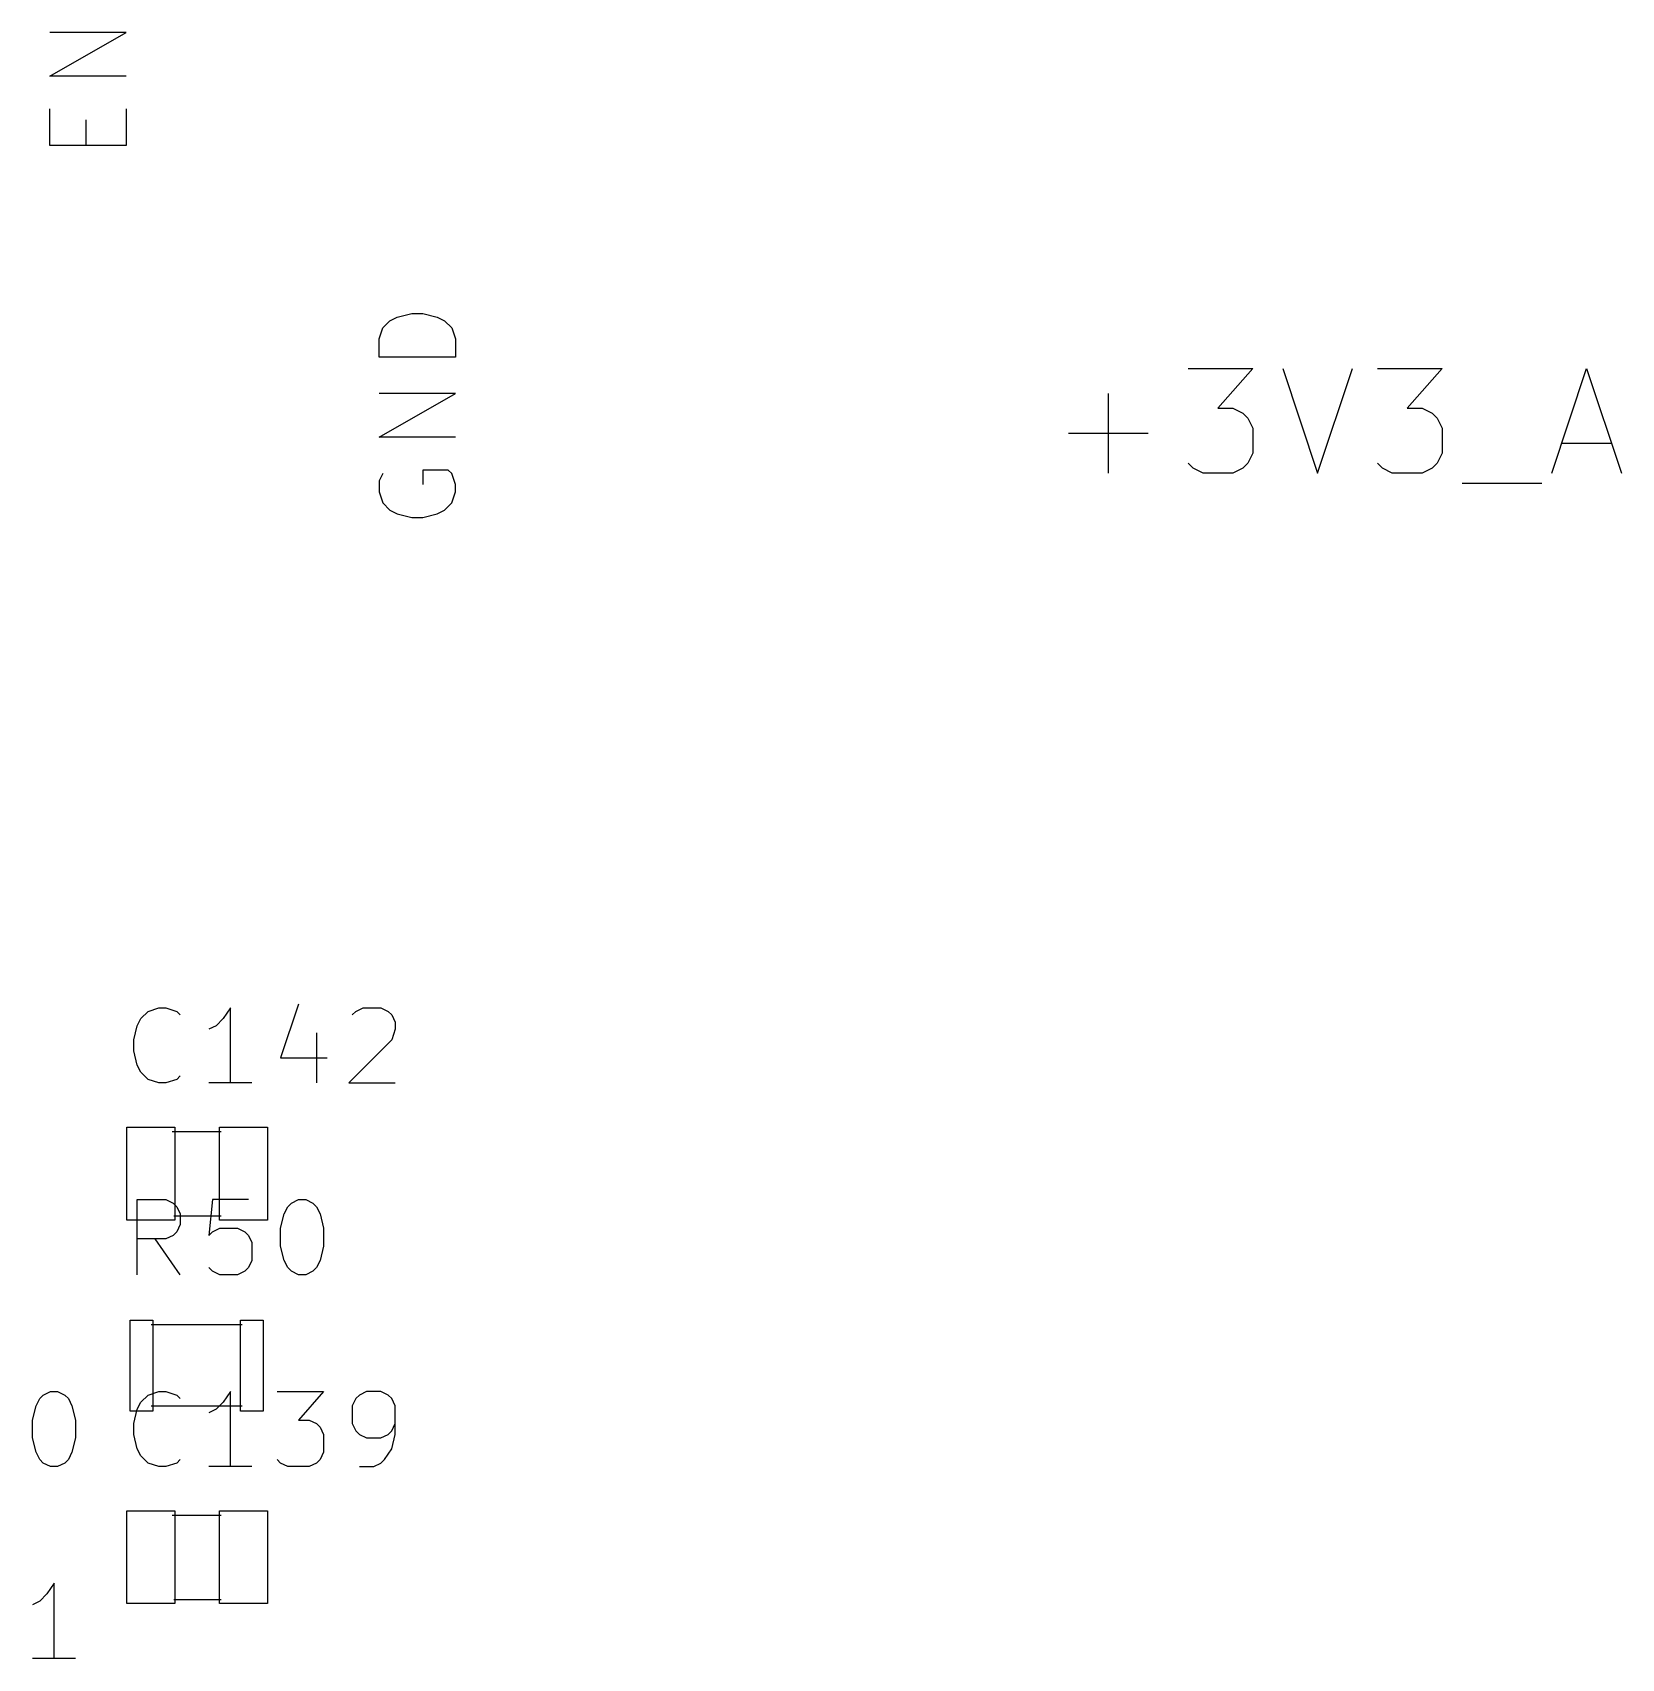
# Model space of a CAD drawing. Header units: millimetres. Extents: x 0 to 280, y 0 to 300.
# Drawn here: x 179.43 to 204.28, y 72.42 to 97.85 of the extents above; entities that cross this region are included whole.
import ezdxf

# ---------------------------------------------------------------- set-up
doc = ezdxf.new("R2010")
doc.units = ezdxf.units.MM
doc.layers.add('F.Fab', color=9, linetype='CONTINUOUS', true_color=0xafafaf)
doc.layers.add('F.Silkscreen', color=41, linetype='CONTINUOUS', true_color=0xf2eda1)

msp = doc.modelspace()

# ---------------------------------------------------------------- linework, layer by layer
at = {"layer": 'F.Fab', "linetype": 'CONTINUOUS'}
for p, q in [((179.701544, 97.163388), (180.897544, 97.846817)), ((180.897544, 97.846817), (179.701544, 97.846817)), ((180.897544, 97.163388), (179.701544, 97.163388)), ((179.701544, 96.081293), (179.701544, 96.650817)), ((180.897544, 96.650817), (180.897544, 96.081293)), ((180.271068, 96.081293), (180.271068, 96.47996)), ((180.897544, 96.081293), (179.701544, 96.081293)), ((184.908496, 93.225959), (185.022401, 93.339864)), ((185.022401, 93.339864), (185.136306, 93.396817)), ((185.136306, 93.396817), (185.364115, 93.453769)), ((185.364115, 93.453769), (185.534972, 93.453769)), ((185.534972, 93.453769), (185.762782, 93.396817)), ((185.762782, 93.396817), (185.876687, 93.339864)), ((185.876687, 93.339864), (185.990592, 93.225959)), ((184.851544, 93.055102), (184.908496, 93.225959)), ((185.990592, 93.225959), (186.047544, 93.055102)), ((184.851544, 92.77034), (184.851544, 93.055102)), ((186.047544, 93.055102), (186.047544, 92.77034)), ((186.047544, 92.77034), (184.851544, 92.77034)), ((197.502485, 92.593342), (198.515098, 92.593342)), ((198.515098, 92.593342), (197.969845, 91.970196)), ((198.982458, 92.593342), (199.527712, 90.957582)), ((199.527712, 90.957582), (200.072965, 92.593342)), ((200.462432, 92.593342), (201.475045, 92.593342)), ((201.475045, 92.593342), (200.929792, 91.970196)), ((203.188698, 90.957582), (203.733952, 92.593342)), ((203.733952, 92.593342), (204.279205, 90.957582)), ((184.851544, 91.517388), (186.047544, 92.200817)), ((186.047544, 92.200817), (184.851544, 92.200817)), ((196.256191, 90.957582), (196.256191, 92.203876)), ((197.969845, 91.970196), (198.203525, 91.970196)), ((198.203525, 91.970196), (198.359311, 91.892302)), ((198.359311, 91.892302), (198.437205, 91.814409)), ((198.437205, 91.814409), (198.515098, 91.658622)), ((200.929792, 91.970196), (201.163472, 91.970196)), ((201.163472, 91.970196), (201.319258, 91.892302)), ((201.319258, 91.892302), (201.397152, 91.814409)), ((201.397152, 91.814409), (201.475045, 91.658622)), ((195.633044, 91.580729), (196.879338, 91.580729)), ((198.515098, 91.658622), (198.515098, 91.269156)), ((201.475045, 91.658622), (201.475045, 91.269156)), ((186.047544, 91.517388), (184.851544, 91.517388)), ((203.344485, 91.424942), (204.123418, 91.424942)), ((197.580378, 91.035476), (197.502485, 91.113369)), ((197.736165, 90.957582), (197.580378, 91.035476)), ((198.359311, 91.035476), (198.203525, 90.957582)), ((198.437205, 91.113369), (198.359311, 91.035476)), ((198.515098, 91.269156), (198.437205, 91.113369)), ((200.540325, 91.035476), (200.462432, 91.113369)), ((200.696112, 90.957582), (200.540325, 91.035476)), ((201.319258, 91.035476), (201.163472, 90.957582)), ((201.397152, 91.113369), (201.319258, 91.035476)), ((201.475045, 91.269156), (201.397152, 91.113369)), ((184.908496, 90.947865), (184.851544, 90.83396)), ((184.851544, 90.83396), (184.851544, 90.663103)), ((185.933639, 91.004817), (185.534972, 91.004817)), ((185.534972, 91.004817), (185.534972, 90.777007)), ((185.990592, 90.947865), (185.933639, 91.004817)), ((186.047544, 90.777007), (185.990592, 90.947865)), ((198.203525, 90.957582), (197.736165, 90.957582)), ((201.163472, 90.957582), (200.696112, 90.957582)), ((201.786619, 90.801796), (203.032912, 90.801796)), ((184.851544, 90.663103), (184.908496, 90.492246)), ((185.990592, 90.492246), (186.047544, 90.663103)), ((186.047544, 90.663103), (186.047544, 90.777007)), ((184.908496, 90.492246), (185.022401, 90.378341)), ((185.022401, 90.378341), (185.136306, 90.321388)), ((185.136306, 90.321388), (185.364115, 90.264436)), ((185.534972, 90.264436), (185.762782, 90.321388)), ((185.762782, 90.321388), (185.876687, 90.378341)), ((185.876687, 90.378341), (185.990592, 90.492246)), ((185.364115, 90.264436), (185.534972, 90.264436)), ((180.9078, 79.2761), (180.9078, 80.7262)), ((180.9078, 80.7262), (181.6579, 80.7262)), ((181.619, 80.66), (182.381, 80.66)), ((181.6579, 80.7262), (181.6579, 79.2761)), ((182.3556, 79.2761), (182.3556, 80.7262)), ((182.3556, 80.7262), (183.1057, 80.7262)), ((183.1057, 80.7262), (183.1057, 79.2761)), ((181.644, 79.34), (182.381, 79.34)), ((181.6579, 79.2761), (180.9078, 79.2761)), ((183.1057, 79.2761), (182.3556, 79.2761)), ((180.9586, 76.2888), (180.9586, 77.7112)), ((180.9586, 77.7112), (181.3142, 77.7112)), ((182.7112, 77.635), (181.2888, 77.635)), ((181.3142, 77.7112), (181.3142, 76.2888)), ((182.6858, 76.2888), (182.6858, 77.7112)), ((182.6858, 77.7112), (183.0414, 77.7112)), ((183.0414, 77.7112), (183.0414, 76.2888)), ((181.3142, 76.2888), (180.9586, 76.2888)), ((182.7112, 76.365), (181.2888, 76.365)), ((183.0414, 76.2888), (182.6858, 76.2888)), ((180.9078, 73.2761), (180.9078, 74.7262)), ((180.9078, 74.7262), (181.6579, 74.7262)), ((181.619, 74.66), (182.381, 74.66)), ((181.6579, 74.7262), (181.6579, 73.2761)), ((182.3556, 73.2761), (182.3556, 74.7262)), ((182.3556, 74.7262), (183.1057, 74.7262)), ((183.1057, 74.7262), (183.1057, 73.2761)), ((181.6579, 73.2761), (180.9078, 73.2761)), ((181.644, 73.34), (182.381, 73.34)), ((183.1057, 73.2761), (182.3556, 73.2761))]:
    msp.add_line(p, q, dxfattribs=at)
at = {"layer": 'F.Silkscreen', "linetype": 'CONTINUOUS'}
for p, q in [((183.592751, 82.651398), (183.312625, 81.81102)), ((181.071619, 82.315247), (181.127644, 82.427297)), ((181.127644, 82.427297), (181.239695, 82.539347)), ((181.239695, 82.539347), (181.40777, 82.595372)), ((181.40777, 82.595372), (181.51982, 82.595372)), ((181.51982, 82.595372), (181.687896, 82.539347)), ((181.687896, 82.539347), (181.743921, 82.483322)), ((182.416223, 82.427297), (182.304172, 82.315247)), ((182.528273, 82.595372), (182.416223, 82.427297)), ((182.528273, 81.418844), (182.528273, 82.595372)), ((184.433128, 82.483322), (184.489153, 82.539347)), ((184.489153, 82.539347), (184.601204, 82.595372)), ((184.601204, 82.595372), (184.881329, 82.595372)), ((184.881329, 82.595372), (184.99338, 82.539347)), ((184.99338, 82.539347), (185.049405, 82.483322)), ((185.049405, 82.483322), (185.10543, 82.371272)), ((181.015594, 82.091146), (181.071619, 82.315247)), ((182.304172, 82.315247), (182.192122, 82.259222)), ((183.872877, 82.203196), (183.872877, 81.418844)), ((185.10543, 82.259222), (185.049405, 82.091146)), ((185.10543, 82.371272), (185.10543, 82.259222)), ((181.015594, 81.923071), (181.015594, 82.091146)), ((181.071619, 81.69897), (181.015594, 81.923071)), ((185.049405, 82.091146), (184.377103, 81.418844)), ((181.127644, 81.58692), (181.071619, 81.69897)), ((183.312625, 81.81102), (184.040952, 81.81102)), ((181.239695, 81.47487), (181.127644, 81.58692)), ((181.40777, 81.418844), (181.239695, 81.47487)), ((181.51982, 81.418844), (181.40777, 81.418844)), ((181.687896, 81.47487), (181.51982, 81.418844)), ((181.743921, 81.530895), (181.687896, 81.47487)), ((182.864424, 81.418844), (182.192122, 81.418844)), ((184.377103, 81.418844), (185.10543, 81.418844)), ((181.071619, 78.418844), (181.071619, 79.595372)), ((181.071619, 79.595372), (181.51982, 79.595372)), ((181.51982, 79.595372), (181.631871, 79.539347)), ((182.248147, 79.595372), (182.192122, 79.035121)), ((182.808399, 79.595372), (182.248147, 79.595372)), ((183.480701, 79.539347), (183.592751, 79.595372)), ((183.592751, 79.595372), (183.704801, 79.595372)), ((183.704801, 79.595372), (183.816851, 79.539347)), ((181.631871, 79.539347), (181.687896, 79.483322)), ((181.687896, 79.483322), (181.743921, 79.371272)), ((181.743921, 79.371272), (181.743921, 79.203196)), ((183.312625, 79.147171), (183.36865, 79.371272)), ((183.36865, 79.371272), (183.424675, 79.483322)), ((183.424675, 79.483322), (183.480701, 79.539347)), ((183.816851, 79.539347), (183.872877, 79.483322)), ((183.872877, 79.483322), (183.928902, 79.371272)), ((183.928902, 79.371272), (183.984927, 79.147171)), ((181.687896, 79.091146), (181.631871, 79.035121)), ((181.743921, 79.203196), (181.687896, 79.091146)), ((182.192122, 79.035121), (182.248147, 79.091146)), ((182.248147, 79.091146), (182.360198, 79.147171)), ((182.360198, 79.147171), (182.640323, 79.147171)), ((182.640323, 79.147171), (182.752374, 79.091146)), ((182.752374, 79.091146), (182.808399, 79.035121)), ((183.312625, 78.867046), (183.312625, 79.147171)), ((183.984927, 79.147171), (183.984927, 78.867046)), ((181.51982, 78.979096), (181.071619, 78.979096)), ((181.743921, 78.418844), (181.351745, 78.979096)), ((181.631871, 79.035121), (181.51982, 78.979096)), ((182.808399, 79.035121), (182.864424, 78.923071)), ((182.864424, 78.923071), (182.864424, 78.642945)), ((183.36865, 78.642945), (183.312625, 78.867046)), ((183.984927, 78.867046), (183.928902, 78.642945)), ((182.864424, 78.642945), (182.808399, 78.530895)), ((183.424675, 78.530895), (183.36865, 78.642945)), ((183.928902, 78.642945), (183.872877, 78.530895)), ((182.248147, 78.47487), (182.192122, 78.530895)), ((182.360198, 78.418844), (182.248147, 78.47487)), ((182.640323, 78.418844), (182.360198, 78.418844)), ((182.752374, 78.47487), (182.640323, 78.418844)), ((182.808399, 78.530895), (182.752374, 78.47487)), ((183.480701, 78.47487), (183.424675, 78.530895)), ((183.592751, 78.418844), (183.480701, 78.47487)), ((183.704801, 78.418844), (183.592751, 78.418844)), ((183.816851, 78.47487), (183.704801, 78.418844)), ((183.872877, 78.530895), (183.816851, 78.47487)), ((179.545178, 76.483322), (179.601204, 76.539347)), ((179.601204, 76.539347), (179.713254, 76.595372)), ((179.713254, 76.595372), (179.825304, 76.595372)), ((179.825304, 76.595372), (179.937354, 76.539347)), ((179.937354, 76.539347), (179.99338, 76.483322)), ((181.127644, 76.427297), (181.239695, 76.539347)), ((181.239695, 76.539347), (181.40777, 76.595372)), ((181.40777, 76.595372), (181.51982, 76.595372)), ((181.51982, 76.595372), (181.687896, 76.539347)), ((181.687896, 76.539347), (181.743921, 76.483322)), ((182.528273, 76.595372), (182.416223, 76.427297)), ((182.528273, 75.418844), (182.528273, 76.595372)), ((183.2566, 76.595372), (183.984927, 76.595372)), ((183.984927, 76.595372), (183.592751, 76.147171)), ((184.545178, 76.539347), (184.489153, 76.483322)), ((184.657229, 76.595372), (184.545178, 76.539347)), ((184.881329, 76.595372), (184.657229, 76.595372)), ((184.99338, 76.539347), (184.881329, 76.595372)), ((185.049405, 76.483322), (184.99338, 76.539347)), ((179.433128, 76.147171), (179.489153, 76.371272)), ((179.489153, 76.371272), (179.545178, 76.483322)), ((179.99338, 76.483322), (180.049405, 76.371272)), ((180.049405, 76.371272), (180.10543, 76.147171)), ((181.015594, 76.091146), (181.071619, 76.315247)), ((181.071619, 76.315247), (181.127644, 76.427297)), ((182.304172, 76.315247), (182.192122, 76.259222)), ((182.416223, 76.427297), (182.304172, 76.315247)), ((184.489153, 76.483322), (184.433128, 76.371272)), ((184.433128, 76.371272), (184.433128, 76.091146)), ((185.10543, 76.371272), (185.049405, 76.483322)), ((185.10543, 75.923071), (185.10543, 76.371272)), ((179.433128, 75.867046), (179.433128, 76.147171)), ((180.10543, 76.147171), (180.10543, 75.867046)), ((181.015594, 75.923071), (181.015594, 76.091146)), ((183.592751, 76.147171), (183.760826, 76.147171)), ((183.760826, 76.147171), (183.872877, 76.091146)), ((183.872877, 76.091146), (183.928902, 76.035121)), ((183.928902, 76.035121), (183.984927, 75.923071)), ((184.433128, 76.091146), (184.489153, 75.979096)), ((185.049405, 75.979096), (185.10543, 76.091146)), ((179.489153, 75.642945), (179.433128, 75.867046)), ((180.10543, 75.867046), (180.049405, 75.642945)), ((181.071619, 75.69897), (181.015594, 75.923071)), ((183.984927, 75.923071), (183.984927, 75.642945)), ((184.489153, 75.979096), (184.545178, 75.923071)), ((184.545178, 75.923071), (184.657229, 75.867046)), ((184.657229, 75.867046), (184.881329, 75.867046)), ((184.881329, 75.867046), (184.99338, 75.923071)), ((184.99338, 75.923071), (185.049405, 75.979096)), ((185.049405, 75.69897), (185.10543, 75.923071)), ((179.545178, 75.530895), (179.489153, 75.642945)), ((179.601204, 75.47487), (179.545178, 75.530895)), ((179.99338, 75.530895), (179.937354, 75.47487)), ((180.049405, 75.642945), (179.99338, 75.530895)), ((181.127644, 75.58692), (181.071619, 75.69897)), ((181.239695, 75.47487), (181.127644, 75.58692)), ((181.743921, 75.530895), (181.687896, 75.47487)), ((183.312625, 75.47487), (183.2566, 75.530895)), ((183.928902, 75.530895), (183.872877, 75.47487)), ((183.984927, 75.642945), (183.928902, 75.530895)), ((184.881329, 75.47487), (184.937354, 75.530895)), ((184.937354, 75.530895), (185.049405, 75.69897)), ((179.713254, 75.418844), (179.601204, 75.47487)), ((179.825304, 75.418844), (179.713254, 75.418844)), ((179.937354, 75.47487), (179.825304, 75.418844)), ((181.40777, 75.418844), (181.239695, 75.47487)), ((181.51982, 75.418844), (181.40777, 75.418844)), ((181.687896, 75.47487), (181.51982, 75.418844)), ((182.864424, 75.418844), (182.192122, 75.418844)), ((183.424675, 75.418844), (183.312625, 75.47487)), ((183.760826, 75.418844), (183.424675, 75.418844)), ((183.872877, 75.47487), (183.760826, 75.418844)), ((184.545178, 75.418844), (184.769279, 75.418844)), ((184.769279, 75.418844), (184.881329, 75.47487)), ((179.769279, 73.595372), (179.657229, 73.427297)), ((179.769279, 72.418844), (179.769279, 73.595372)), ((179.545178, 73.315247), (179.433128, 73.259222)), ((179.657229, 73.427297), (179.545178, 73.315247)), ((180.10543, 72.418844), (179.433128, 72.418844))]:
    msp.add_line(p, q, dxfattribs=at)

doc.saveas('drawing.dxf')
